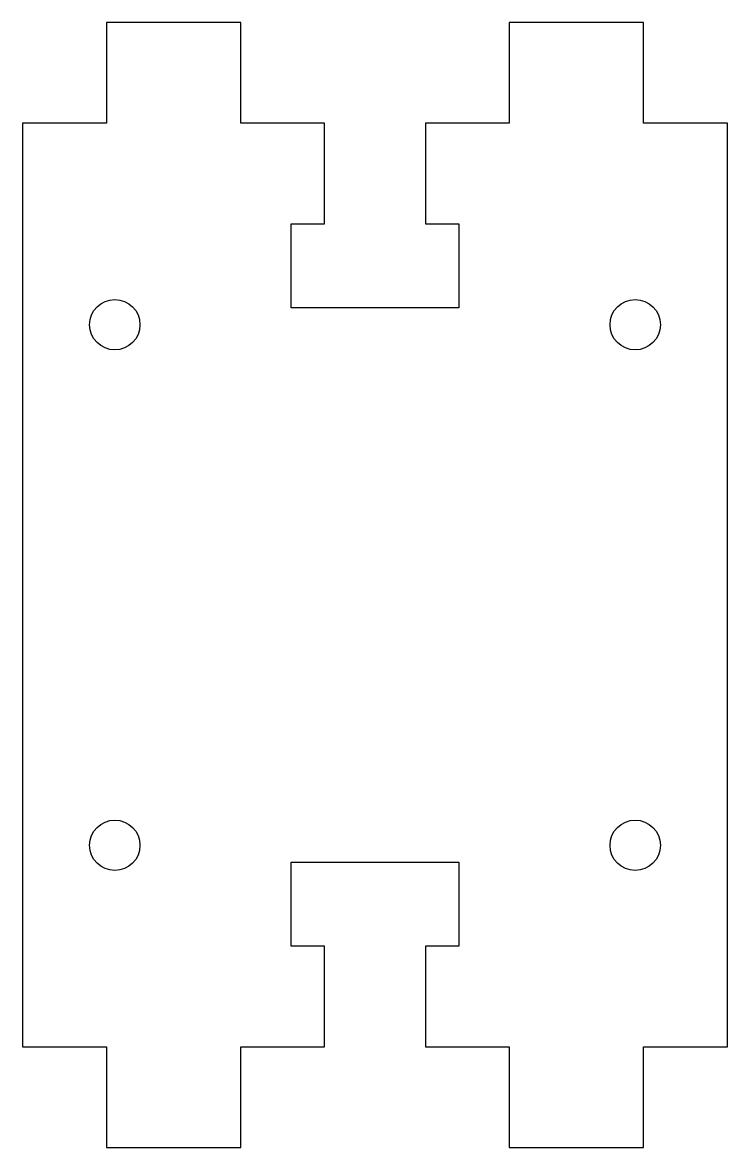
# Model space of a CAD drawing. Header units: millimetres. Extents: x -21 to 21, y -33.5 to 33.5.
import ezdxf

# ---------------------------------------------------------------- set-up
doc = ezdxf.new("R2010")
doc.units = ezdxf.units.MM

msp = doc.modelspace()

# ---------------------------------------------------------------- linework, layer by layer
at = {"color": 7, "linetype": 'Continuous', "lineweight": 25}
for p, q in [((-8, 33.5), (-16, 33.5)), ((-16, 33.5), (-16, 27.5)), ((-8, 27.5), (-8, 33.5)), ((16, 33.5), (8, 33.5)), ((8, 33.5), (8, 27.5)), ((16, 27.5), (16, 33.5)), ((-16, 27.5), (-21, 27.5)), ((-21, 27.5), (-21, -27.5)), ((-3, 27.5), (-8, 27.5)), ((-3, 21.5), (-3, 27.5)), ((8, 27.5), (3, 27.5)), ((3, 27.5), (3, 21.5)), ((21, 27.5), (16, 27.5)), ((21, -27.5), (21, 27.5)), ((-5, 16.5), (-5, 21.5)), ((-5, 21.5), (-3, 21.5)), ((3, 21.5), (5, 21.5)), ((5, 21.5), (5, 16.5)), ((5, 16.5), (-5, 16.5)), ((-5, -21.5), (-5, -16.5)), ((-5, -16.5), (5, -16.5)), ((5, -16.5), (5, -21.5)), ((-3, -21.5), (-5, -21.5)), ((-3, -27.5), (-3, -21.5)), ((5, -21.5), (3, -21.5)), ((3, -21.5), (3, -27.5)), ((-21, -27.5), (-16, -27.5)), ((-16, -27.5), (-16, -33.5)), ((-8, -33.5), (-8, -27.5)), ((-8, -27.5), (-3, -27.5)), ((3, -27.5), (8, -27.5)), ((8, -27.5), (8, -33.5)), ((16, -27.5), (21, -27.5)), ((16, -33.5), (16, -27.5)), ((-16, -33.5), (-8, -33.5)), ((8, -33.5), (16, -33.5))]:
    msp.add_line(p, q, dxfattribs=at)
for centre in [(-15.5, 15.5), (15.5, 15.5), (-15.5, -15.5), (15.5, -15.5)]:
    msp.add_circle(centre, 1.5, dxfattribs=at)

doc.saveas('drawing.dxf')
